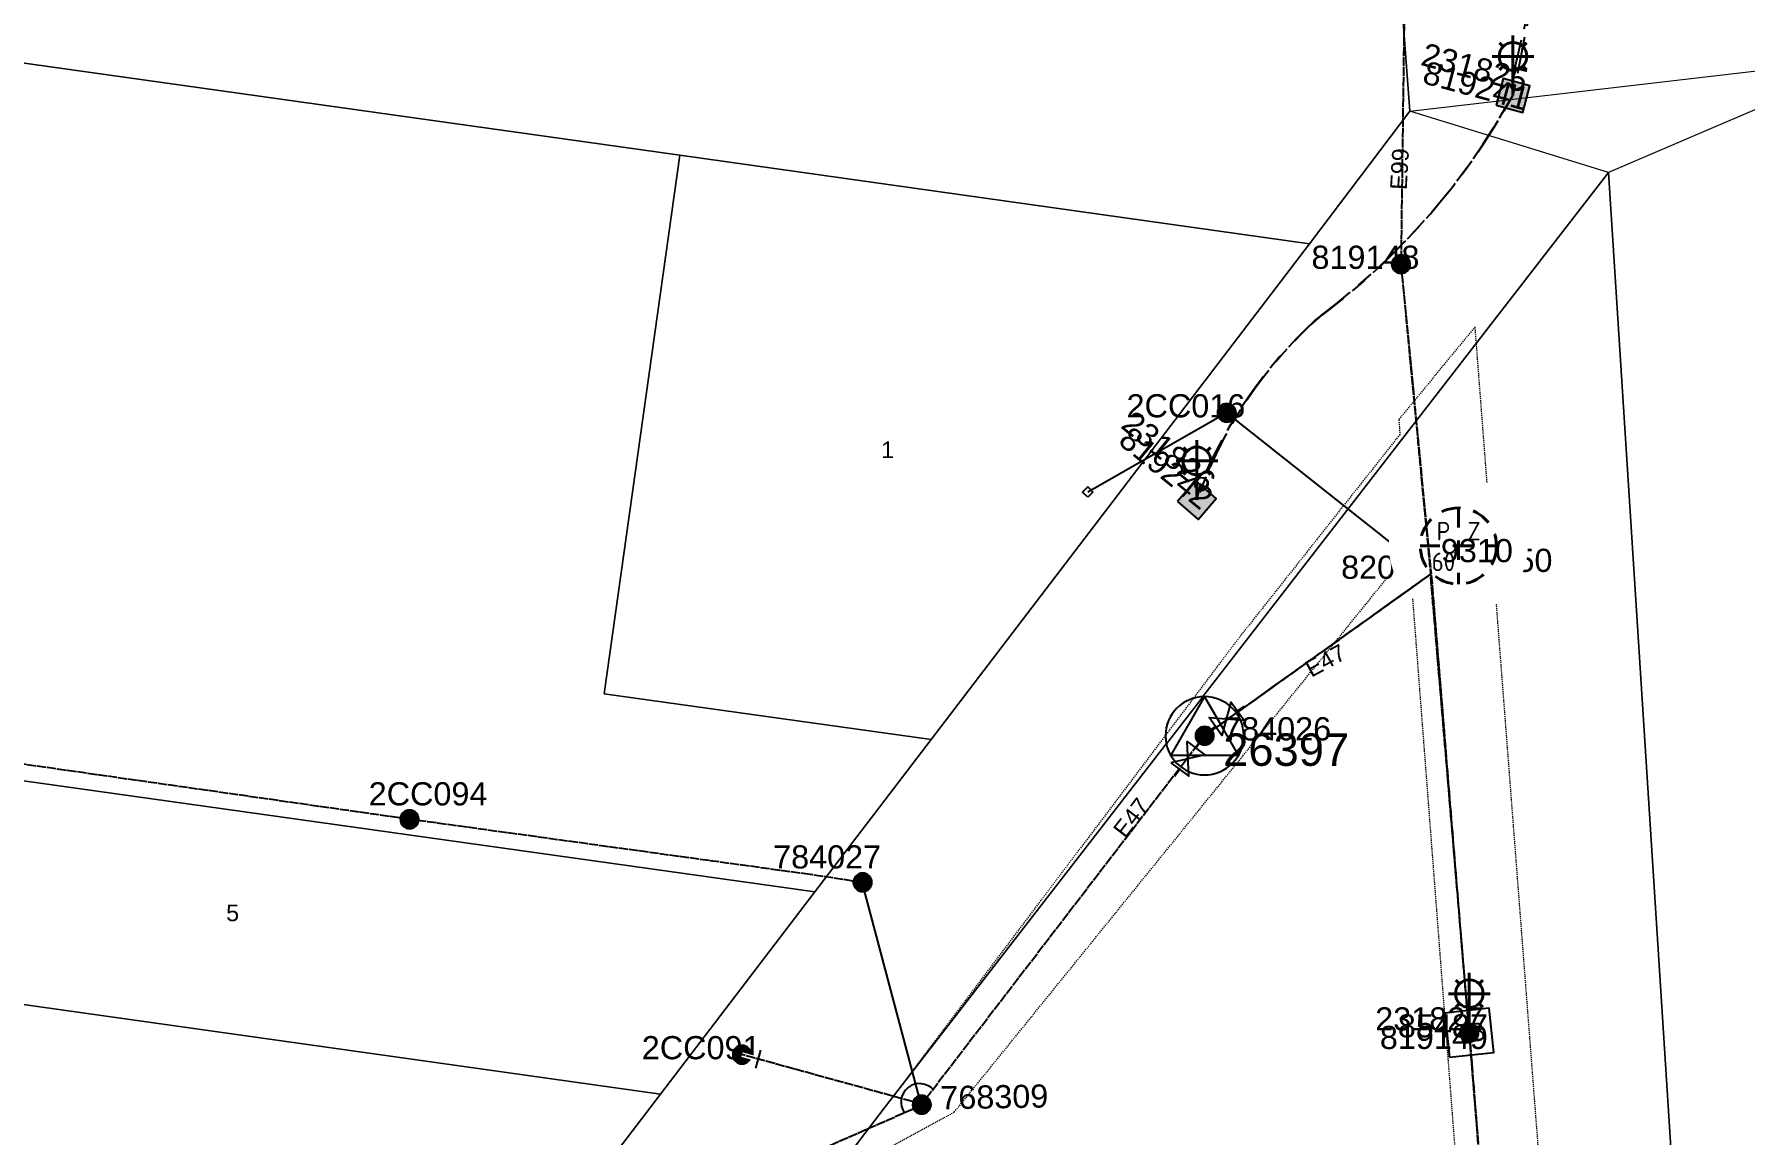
# Model space of a CAD drawing. Header units: metres. Extents: x 277863 to 282129, y 6130772 to 6135401.
# Drawn here: x 280905.7 to 281090.3, y 6133626.2 to 6133745 of the extents above; entities that cross this region are included whole.
import ezdxf
from ezdxf.enums import TextEntityAlignment as Align

# ---------------------------------------------------------------- set-up
doc = ezdxf.new("R2010")
doc.units = ezdxf.units.M
for name, pattern in [('Cable Exist OH', [1, 1, 0]), ('Cable Exist UG', [8.2, 4, -1.2, 1.8, -1.2]), ('Dash', [5, 3, -2]), ('HIDDEN', [0.375, 0.25, -0.125]), ('HIDDEN2', [0.1875, 0.125, -0.0625])]:
    doc.linetypes.add(name, pattern=pattern)
doc.layers.get('0').update_dxf_attribs({"color": 6})
for name, color, linetype, lineweight in [('Cadastre Buildings_SP_EXT', 9, 'Continuous', 5), ('Cadastre Land Parcels_SP_EXT', 9, 'Continuous', 5), ('Cadastre Other Property_SP_EXT', 9, 'HIDDEN', 5), ('Cadastre Roads_SP_EXT', 9, 'Continuous', 5)]:
    doc.layers.add(name, color=color, linetype=linetype, lineweight=lineweight)
for name, color, linetype in [('Equip_LV_EXT', 7, 'Continuous'), ('Equip_SL_EXT', 7, 'Continuous'), ('Equip_SP_HV_EXT', 7, 'Continuous'), ('Equip_SP_SL_EXT', 7, 'Continuous'), ('Mains_HV_EXT', 7, 'Continuous'), ('Mains_LV_EXT', 7, 'Continuous'), ('Mains_SL_EXT', 7, 'Continuous'), ('Services_SP_EXT', 7, 'Continuous'), ('Sub_SP_TR_HV_LV_EXT', 7, 'Continuous'), ('SupportsOH_SP_TR_HV_LV_SL_EXT', 7, 'Continuous'), ('SupportsUG_SP_LV_SL_EXT', 7, 'Continuous'), ('Trench_SP_EXT', 7, 'Continuous')]:
    doc.layers.add(name, color=color, linetype=linetype)
doc.styles.add('COLUMN_LABEL', font='arial.ttf')
doc.styles.add('iecARIAL', font='arial.ttf', dxfattribs={"height": 2})
doc.styles.add('IESYMBOL1', font='isocp.shx')
doc.styles.add('POLE_LABEL', font='arial.ttf')
doc.styles.add('SLCP_LABEL', font='arial.ttf', dxfattribs={"height": 3.5})
doc.styles.get("Standard").update_dxf_attribs({"font": 'arial.ttf'})

# ---------------------------------------------------------------- blocks, each defined once
blk = doc.blocks.new('SUB_POLE_EXT')
blk.add_wipeout([(-2.6150956400350367e-16, 4.223999999999986), (0.4177948104176263, 4.203287225064209), (0.8277616034874934, 4.142099314090826), (1.2080748917021837, 4.047558653810791), (1.6209573080357533, 3.900599108537733), (1.9920131730999544, 3.7247898622870146), (2.3481374300491926, 3.5111859263789835), (2.683203140613002, 3.2622993281126718), (2.988089141591729, 2.985548405553235), (3.2805491519893923, 2.6608594967381407), (3.5154594901074208, 2.3417345224028985), (3.7614325581016224, 1.9219264062010701), (3.9024632612622225, 1.6164641952417256), (4.0403096812777415, 1.2321013267476122), (4.176944458267707, 0.6287376182053617), (4.223999999999984, 0), (4.179481841999989, -0.6116433048699621), (4.064821783182953, -1.148651326974913), (3.9013922978754927, -1.6190472933418754), (3.5794617553468924, -2.242683558152777), (3.222862354726889, -2.7304457955586887), (2.9665751115383245, -3.006926688098871), (2.684804246827698, -3.2609817779643953), (2.3616474298430163, -3.50211327873839), (2.0049262785993105, -3.7178551097886805), (1.6365176569194573, -3.894096295495366), (1.2526091290437624, -4.033998806375146), (0.8222848835866294, -4.143190023426973), (0.41723364607146146, -4.2033429653771766), (0.0010055297378617025, -4.223999880316028), (-0.4141759637967245, -4.203645355047561), (-0.8022879667375562, -4.147108633545545), (-1.2062399682667044, -4.048105870522141), (-1.6232058286369735, -3.8996639390951167), (-1.9861529968063552, -3.727917954204064), (-2.350401525169761, -3.5096707353367993), (-2.68167073164675, -3.263559113457127), (-2.95830728678405, -3.01506119290476), (-3.233000473166923, -2.7184340971416487), (-3.5107151294429144, -2.3488412632403453), (-3.7148514715853134, -2.0104861461995496), (-3.907412139310464, -1.6044645130289128), (-4.046357217474009, -1.2120929290264328), (-4.1553028523500855, -0.7587056117171747), (-4.221521563562569, -0.14467787797769383), (-4.206220417813859, 0.38715087080580624), (-4.141945469241777, 0.8285310675088784), (-4.030016498403438, 1.2653628027549946), (-3.8958914391496, 1.6322395333898587), (-3.7069950067481083, 2.0249355594547858), (-3.499199218287842, 2.3659629816913093), (-3.2768354087977403, 2.6654316167647636), (-2.985079891633058, 2.9885571837540343), (-2.67556381955746, 3.268567614028349), (-2.3294386555194806, 3.5236190983378837), (-1.9833450010436364, 3.729412635635148), (-1.6308793312261254, 3.896461036245494), (-1.2012549762656348, 4.049587939778185), (-0.7774529616090857, 4.151836086900003), (-0.3954632222723354, 4.205447043993047)])
blk.add_line((2.159204461920017, 0.4841481680640391), (2.159204461920017, 0.4841481680640391, 1.056e-07))
blk.add_lwpolyline([(-4.223999999999985, 0, 1), (4.223999999999985, 0, 1)], format="xyb", close=True)
blk.add_lwpolyline([(2.138602936800008, 0.5198310564480062), (1e-16, 4.223999999999985), (-3.658091305439997, -2.111999999999954), (3.658091305439997, -2.111999999999954)], close=True)
for tag, height, flags, p in [('ASSET_NUM', 3.5, 8, (2, 2)), ('STREET_CODE', 0.2, 9, (1.5, 0)), ('SECONDARY_VOLTAGE', 0.2, 9, (1.5, -1.6)), ('STATE', 0.2, 9, (1.5, -1.8)), ('OPERATING_VOLTAGE', 0.2, 9, (1.5, -0.6000000000000001)), ('OPERATED_BY', 0.2, 9, (1.5, -0.8)), ('ORIENTATION', 0.2, 9, (1.5, -1.2)), ('OWNED_BY', 0.2, 9, (1.5, -1.4)), ('CONSTRUCTED_VOLTAGE', 0.2, 9, (1.5, -0.2)), ('NO_PHASES', 0.2, 9, (1.5, -0.4)), ('MAINTAINED_BY', 0.2, 9, (1.5, -1)), ('Z', 0.2, 1, (1.5, -3.400000000000001)), ('SUBSTATION_TYPE', 0.2, 9, (1.5, -2)), ('STREETNAME', 0.2, 9, (1.5, -2.8)), ('SUBURB', 0.2, 9, (1.5, -3)), ('USAGE', 0.2, 9, (1.5, -2.2)), ('LEGEND', 0.2, 9, (1.5, -2.4)), ('LOCATION', 0.2, 9, (1.5, -2.6)), ('NOTES', 0.2, 9, (1.5, -3.200000000000001))]:
    blk.add_attdef(tag, text='', height=height, dxfattribs=dict(flags=flags)).set_placement(p, align=Align.MIDDLE_LEFT)
blk = doc.blocks.new('COLUMN_EXT')
blk.add_hatch(color=256).paths.add_polyline_path([(-1.48500000000015, 1.484999999999891), (-1.48500000000015, -1.485000000000079), (1.484999999999962, -1.485000000000079), (1.484999999999962, 1.484999999999891)])
blk.add_lwpolyline([(-1.485000000000149, -1.485000000000079), (1.484999999999962, -1.485000000000079), (1.484999999999962, 1.484999999999891), (-1.485000000000149, 1.484999999999891)], close=True)
for tag, height, style, flags, p in [('ASSET_NUM', 2.5, 'COLUMN_LABEL', 8, (2, 2)), ('STRUCTURE_PLANT_NUMBER', 0.2, 'POLE_LABEL', 9, (1.813241310185049, 0.03081449384793444)), ('STREET_CODE', 0.2, 'COLUMN_LABEL', 9, (1.813241310185049, -0.2))]:
    blk.add_attdef(tag, text='', height=height, dxfattribs=dict(style=style, flags=flags)).set_placement(p, align=Align.MIDDLE_LEFT)
at = {"flags": 9}
for tag, p in [('STATE', (1.813241310185049, -0.8)), ('STREETNAME', (1.813241310185049, -1.6)), ('SUBURB', (1.813241310185049, -1.8)), ('OWNED_BY', (1.813241310185049, -0.6000000000000001)), ('COLUMN_TYPE', (1.813241310185049, -0.4)), ('USAGE', (1.813241310185049, -1)), ('LEGEND', (1.813241310185049, -1.2)), ('LOCATION', (1.813241310185049, -1.4)), ('NOTES', (1.813241310185049, -2))]:
    blk.add_attdef(tag, text='', height=0.2, dxfattribs=at).set_placement(p, align=Align.MIDDLE_LEFT)
at = {"flags": 1}
blk.add_attdef('Z', (1.813241310185049, -2.350910900690394), '', height=0.2, dxfattribs=at)
blk = doc.blocks.new('LV_OH_LINKS_DISTFUSE_EXT')
for p, q in [((0, 0), (0.9599999999999227, -1.175622099669387e-16)), ((3.840000000000032, -4.702488398677968e-16), (4.799999999999955, -5.878110498347355e-16))]:
    blk.add_line(p, q)
blk.add_lwpolyline([(3.840000000000032, -1.199999999999989), (3.840000000000032, 1.199999999999988), (0.9599999999999226, -1.199999999999989), (0.9599999999999228, 1.199999999999988)], close=True)
at = {"flags": 9}
for tag, p in [('ACTUAL_STATUS', (0, 0)), ('STATE', (0, -1.2)), ('SWITCH_TYPE', (0, -1.4)), ('OPERATING_VOLTAGE', (0, -0.6000000000000001)), ('ORIENTATION', (0, -0.8)), ('OWNED_BY', (0, -1)), ('CONSTRUCTED_VOLTAGE', (0, -0.2)), ('USAGE', (0, -1.6)), ('NO_PHASES', (0, -0.4)), ('NOTES', (0, -1.8))]:
    blk.add_attdef(tag, text='', height=0.2, dxfattribs=at).set_placement(p, align=Align.MIDDLE_LEFT)
at = {"flags": 1}
blk.add_attdef('Z', (0, 0), '', height=0.2, dxfattribs=at)
blk = doc.blocks.new('SL_LANTERN_EXT')
at = {"lineweight": 40}
for p, q in [((-1.458713765147479, 5.676239443807788), (-1.060966200730022, 5.27849187939033)), ((-0.0003060289502343494, 1.9678317076105), (-0.0003060289502343494, 6.4678317076105)), ((1.458101707247053, 5.676239443807788), (1.060354142829596, 5.27849187939033)), ((-2.250306028950234, 4.2178317076105), (2.249693971049766, 4.2178317076105)), ((-1.458713765147479, 2.759423971413256), (-1.060966200730022, 3.157171535830713)), ((0, 0), (4.136637699048151e-10, 2.721158353900137)), ((1.458101707247053, 2.759423971413256), (1.060354142829596, 3.157171535830713))]:
    blk.add_line(p, q, dxfattribs=at)
blk.add_circle((-0.0003060289502343494, 4.2178317076105), 1.5, dxfattribs=at)
at = {"style": 'iecARIAL', "flags": 8}
blk.add_attdef('ASSET_NUM', (1.5, 1.5), '', height=2.5, dxfattribs=at)
for tag, p, height, flags in [('OPERATING_VOLTAGE', (0.9812559736337789, -1.652742460808054), 0.2, 9), ('ORIENTATION', (0.9812559736337789, -1.852742460808054), 0.2, 9), ('CONSTRUCTED_VOLTAGE', (0.9812559736337789, -0.6527424608080536), 0.2, 9), ('CONTROL_TYPE', (0.9812559736337789, -0.8527424608080537), 0.2, 9), ('LANTERN_PURPOSE', (0.9812559736337789, -1.052742460808054), 0.2, 9), ('LANTERN_TYPE', (0.9812559736337789, -1.252742460808054), 0.2, 9), ('NO_PHASES', (0.9812559736337789, -1.452742460808054), 0.2, 9), ('LNUMBER', (2.181255973633779, -3.252742460808054), 2.5, 8), ('STATE', (0.9812559736337789, -2.252742460808054), 0.2, 9), ('OWNED_BY', (0.9812559736337789, -2.052742460808053), 0.2, 9), ('CEXIST', (0.9812559736337789, -2.652742460808053), 0.2, 9), ('CNEW', (0.9812559736337789, -2.852742460808054), 0.2, 9), ('CNUMBER', (0.9812559736337789, -3.052742460808054), 0.2, 9), ('CREMOVE', (0.9812559736337789, -3.252742460808054), 0.2, 9), ('CREPLACE', (0.9812559736337789, -3.452742460808054), 0.2, 9), ('USAGE', (0.9812559736337789, -2.452742460808054), 0.2, 9), ('LKINGHEIGHT', (0.9812559736337789, -3.652742460808054), 0.2, 9), ('LBRACKET', (0.9812559736337789, -3.852742460808054), 0.2, 9), ('LBRACKETVOCAB', (0.9812559736337789, -4.052742460808055), 0.2, 9), ('LCATEGORY', (0.9812559736337789, -4.252742460808054), 0.2, 9), ('LCHARGE1', (0.9812559736337789, -4.452742460808055), 0.2, 9), ('LCHARGE1PERCENT', (0.9812559736337789, -4.652742460808055), 0.2, 9), ('LCHARGE2', (0.9812559736337789, -4.852742460808055), 0.2, 9), ('LCHARGE2PERCENT', (0.9812559736337789, -5.052742460808055), 0.2, 9), ('LCHARGE3', (0.9812559736337789, -5.252742460808055), 0.2, 9), ('LCHARGE3PERCENT', (0.9812559736337789, -5.452742460808055), 0.2, 9), ('LEXIST', (0.9812559736337789, -5.652742460808056), 0.2, 9), ('LLAMP', (0.9812559736337789, -5.852742460808056), 0.2, 9), ('LLAMPVOCAB', (0.9812559736337789, -6.052742460808056), 0.2, 9), ('LMAST', (0.9812559736337789, -6.252742460808056), 0.2, 9), ('LMASTVOCAB', (0.9812559736337789, -6.452742460808056), 0.2, 9), ('LNEW', (0.9812559736337789, -6.652742460808057), 0.2, 9), ('LANTNUMBER', (0.9812559736337789, -6.852742460808057), 0.2, 9), ('LOUTREACH', (0.9812559736337789, -7.252742460808057), 0.2, 9), ('LOUTREACHVOCAB', (0.9812559736337789, -7.452742460808057), 0.2, 9), ('STREETNAME', (0.9812559736337789, -9.252742460808054), 0.2, 9), ('LRATECODE', (0.9812559736337789, -7.652742460808057), 0.2, 9), ('LREMOVE', (0.9812559736337789, -7.852742460808058), 0.2, 9), ('LREPLACE', (0.9812559736337789, -8.052742460808059), 0.2, 9), ('LTYPE', (0.9812559736337789, -8.252742460808058), 0.2, 9), ('LTYPEVOCAB', (0.9812559736337789, -8.452742460808057), 0.2, 9), ('LEGEND', (0.9812559736337789, -8.652742460808057), 0.2, 9), ('LOCATION', (0.9812559736337789, -8.852742460808056), 0.2, 9), ('NOTES', (0.9812559736337789, -9.052742460808055), 0.2, 9), ('SUBURB', (0.9812559736337789, -9.452742460808054), 0.2, 1)]:
    blk.add_attdef(tag, p, '', height=height, dxfattribs=dict(flags=flags))
blk = doc.blocks.new('CCP_EXT')
at = {"flags": 9}
for tag, p in [('STATE', (0, -1.8)), ('LIFE_SUPPORT', (0, -1.6)), ('NOTES', (0, -2))]:
    blk.add_attdef(tag, text='', height=0.2, dxfattribs=at).set_placement(p, align=Align.MIDDLE_LEFT)
blk.add_wipeout([(1.0546347836913324e-13, 0.565685424949226), (0.5656854249493113, 2.020605904817785e-14), (6.509105711582728e-14, -0.565685424949226), (-0.5656854249491408, -1.9984014443252818e-14)])
blk.add_lwpolyline([(-0.5656854249491408, -2.00958019994648e-14), (1.053379049668485e-13, 0.5656854249492258), (0.5656854249493111, 1.998324918950336e-14), (6.503680917295529e-14, -0.565685424949226), (-0.5656854249491408, -2.00958019994648e-14)])
at = {"flags": 1}
blk.add_attdef('Z', (0, 0), '', height=0.2, dxfattribs=at)
at = {"flags": 9}
for tag, p in [('CCP_TYPE', (0, 0)), ('OPERATING_VOLTAGE', (0, -0.6000000000000001)), ('ORIENTATION', (0, -0.8)), ('OWNED_BY', (0, -1)), ('CONSTRUCTED_VOLTAGE', (0, -0.2)), ('USAGE', (0, -1.2)), ('NO_PHASES', (0, -0.4)), ('LEGEND', (0, -1.4))]:
    blk.add_attdef(tag, text='', height=0.2, dxfattribs=at).set_placement(p, align=Align.MIDDLE_LEFT)
blk = doc.blocks.new('POLE_EXT')
blk.add_hatch(color=256).paths.add_polyline_path([(-1, 0, 1), (1, 0, 1)])
blk.add_lwpolyline([(-1, 0, 1), (1, 0, 1)], format="xyb", close=True)
for tag, height, flags, p in [('pNumber', 2.5, 8, (-17.84, 2.0671)), ('cLV', 0.2, 9, (1.35493599185358, -1.4)), ('SPECIAL_USE', 0.2, 9, (1.35493599185358, -0.8)), ('STATE', 0.2, 9, (1.35493599185358, -1)), ('OWNED_BY', 0.2, 9, (1.35493599185358, -0.4)), ('hDepth', 0.2, 9, (1.35493599185358, -1.6)), ('hDia', 0.2, 9, (1.35493599185358, -1.8)), ('USAGE', 0.2, 9, (1.35493599185358, -1.2)), ('PARENT', 0.2, 9, (1.35493599185358, -0.6000000000000001)), ('cHV', 0.2, 9, (1.35493599185358, -2)), ('cLinedev', 0.2, 9, (1.35493599185358, -3.400000000000001)), ('pExisting', 0.2, 9, (1.35493599185358, -3.800000000000001)), ('LBRACKET', 0.2, 9, (1.35493599185358, -2.2)), ('LExisting', 0.2, 9, (1.35493599185358, -2.4)), ('LANTNUMBER', 0.2, 9, (1.35493599185358, -2.6)), ('LOther', 0.2, 9, (1.35493599185358, -2.8)), ('LRemove', 0.2, 9, (1.35493599185358, -3)), ('LEGEND', 0.2, 9, (1.35493599185358, -3.200000000000001)), ('LOCATION', 0.2, 9, (1.35493599185358, -3.600000000000001)), ('pFooting', 0.2, 9, (1.35493599185358, -4.400000000000001)), ('pNew', 0.2, 9, (1.35493599185358, -4.600000000000001)), ('pRelocate', 0.2, 9, (1.35493599185358, -5.000000000000002)), ('pRemove', 0.2, 9, (1.35493599185358, -5.200000000000002)), ('pReplace', 0.2, 9, (1.35493599185358, -5.400000000000002)), ('pStay', 0.2, 9, (1.35493599185358, -5.600000000000002)), ('PFNUMBER', 0.2, 9, (1.35493599185358, -4.000000000000001)), ('NEWPFNUMBER', 0.2, 9, (1.35493599185358, -4.200000000000001)), ('cspan', 0.2, 9, (1.35493599185358, -6.000000000000003)), ('STREETNAME', 0.2, 9, (1.35493599185358, -6.200000000000003)), ('SUBURB', 0.2, 9, (1.35493599185358, -6.400000000000003)), ('OPERATED_BY', 0.2, 9, (1.355339668812803, -7.013893489363087)), ('pType', 0.2, 9, (1.35493599185358, -5.800000000000002)), ('NOTES', 0.2, 9, (1.35493599185358, -6.600000000000003)), ('MAINTAINED_BY', 0.2, 9, (1.355339668812803, -6.814376177081737))]:
    blk.add_attdef(tag, text='', height=height, dxfattribs=dict(flags=flags)).set_placement(p, align=Align.MIDDLE_LEFT)
at = {"style": 'POLE_LABEL'}
for tag, height, flags, p in [('ASSET_NUM', 2.5, 8, (2, 2)), ('STRUCTURE_PLANT_NUMBER', 0.2, 9, (1.35493599185358, 0.02791782849911328)), ('STREET_CODE', 0.2, 9, (1.35493599185358, -0.2))]:
    blk.add_attdef(tag, text='', height=height, dxfattribs=dict(at, flags=flags)).set_placement(p, align=Align.MIDDLE_LEFT)
at = {"flags": 1}
blk.add_attdef('Z', (1.35493599185358, -7.32844111475903), '', height=0.2, dxfattribs=at)
blk = doc.blocks.new('HV_LOAD_BREAK_EXT')
blk.add_lwpolyline([(-2.399999999999977, -2.399999999999977), (2.399999999999977, -2.399999999999977), (2.399999999999977, 2.399999999999977), (-2.399999999999977, 2.399999999999977)], close=True)
at = {"insert": (-1.099387857161445, 0.9870902904978038), "char_height": 2, "width": 2.962837850530377, "attachment_point": 1}
blk.add_mtext('{\\Fisocp|c0;LB}', dxfattribs=at)
for tag, height, flags, p in [('ASSET_NUM', 2.5, 8, (2, 2)), ('STREET_CODE', 0.2, 9, (1.5, 0)), ('ACTUAL_STATUS', 0.2, 9, (1.5, -0.2)), ('STATE', 0.2, 9, (1.5, -1.8)), ('OPERATING_VOLTAGE', 0.2, 9, (1.5, -0.8)), ('ORIENTATION', 0.2, 9, (1.5, -1)), ('OWNED_BY', 0.2, 9, (1.5, -1.2)), ('OPERATED_BY', 0.2, 9, (1.5, -1.4)), ('CONSTRUCTED_VOLTAGE', 0.2, 9, (1.5, -0.4)), ('NO_PHASES', 0.2, 9, (1.5, -0.6000000000000001)), ('MAINTAINED_BY', 0.2, 9, (1.5, -1.6)), ('Z', 0.2, 1, (1.5, -3.600000000000001)), ('SWITCH_TYPE', 0.2, 9, (1.5, -2)), ('STREETNAME', 0.2, 9, (1.5, -2.8)), ('SUBURB', 0.2, 9, (1.5, -3)), ('USAGE', 0.2, 9, (1.5, -2.2)), ('LEGEND', 0.2, 9, (1.5, -2.4)), ('LOCATION', 0.2, 9, (1.5, -2.6)), ('NOTES', 0.2, 9, (1.5, -3.200000000000001)), ('LABEL_ALIGNMENT', 0.2, 9, (1.5, -3.400000000000001))]:
    blk.add_attdef(tag, text='', height=height, dxfattribs=dict(flags=flags)).set_placement(p, align=Align.MIDDLE_LEFT)
blk = doc.blocks.new('End Shackle_EXT')
at = {"flags": 9}
for tag, p in [('USAGE', (0, -1.4)), ('NOTES', (0, -1.6))]:
    blk.add_attdef(tag, text='', height=0.2, dxfattribs=at).set_placement(p, align=Align.MIDDLE_LEFT)
blk.add_wipeout([(-6.789760849432801e-06, 0.25261620946678365), (1.8147696160419564, 0.2526162094667832), (1.8153145761607405, -0.2526325759443575), (-6.789760849556545e-06, -0.2526223357446711)])
blk.add_line((1.814769616041956, -0.9999999986257793), (1.814769616041957, 1.00000000137422))
at = {"flags": 1}
blk.add_attdef('Z', (0, 0), '', height=0.2, dxfattribs=at)
at = {"flags": 9}
for tag, p in [('CONNECTOR_TYPE', (0, 0)), ('STATE', (0, -1.2)), ('OPERATING_VOLTAGE', (0, -0.6000000000000001)), ('ORIENTATION', (0, -0.8)), ('OWNED_BY', (0, -1)), ('CONSTRUCTED_VOLTAGE', (0, -0.2)), ('NO_PHASES', (0, -0.4))]:
    blk.add_attdef(tag, text='', height=0.2, dxfattribs=at).set_placement(p, align=Align.MIDDLE_LEFT)
blk = doc.blocks.new('SLCP_ZELL_EXT')
blk.add_wipeout([(-0.2356969953251352, 7.5), (-0.7061607976145692, 7.47040092642407), (-1.1738377058499996, 7.4113195932930935), (-1.6368820129358754, 7.322989167637232), (-2.093466294536953, 7.205758249292231), (-2.5417886210872673, 7.06008949513507), (-2.980079669182912, 6.886557793188697), (-3.4066097042931864, 6.685847993801591), (-3.8196954072325506, 6.4587522068563565), (-4.217706517452408, 6.206166675673863), (-4.599072266934699, 5.929088239950339), (-4.962287579295657, 5.62861040168649), (-5.305919009634685, 5.305919009634671), (-5.6286104016865, 4.962287579295644), (-5.92908823995035, 4.599072266934687), (-6.206166675673871, 4.217706517452395), (-6.4587522068563645, 3.819695407232537), (-6.685847993801601, 3.4066097042931744), (-6.886557793188703, 2.9800796691828957), (-7.060089495135077, 2.541788621087253), (-7.205758249292234, 2.093466294536938), (-7.32298916763724, 1.6368820129358603), (-7.411319593293096, 1.1738377058499836), (-7.470400926424077, 0.7061607976145527), (-7.500000000000001, 0.23569699532511912), (-7.499999999999999, -0.23569699532514754), (-7.470400926424073, -0.706160797614583), (-7.411319593293093, -1.1738377058500138), (-7.322989167637234, -1.6368820129358888), (-7.205758249292227, -2.093466294536965), (-7.060089495135069, -2.5417886210872798), (-6.8865577931886905, -2.980079669182924), (-6.685847993801588, -3.406609704293201), (-6.458752206856349, -3.8196954072325635), (-6.206166675673856, -4.21770651745242), (-5.929088239950333, -4.59907226693471), (-5.628610401686481, -4.962287579295669), (-5.305919009634664, -5.305919009634694), (-4.962287579295635, -5.628610401686508), (-4.599072266934678, -5.929088239950357), (-4.217706517452389, -6.206166675673876), (-3.819695407232534, -6.458752206856367), (-3.406609704293173, -6.685847993801602), (-2.9800796691829, -6.886557793188702), (-2.541788621087257, -7.060089495135075), (-2.093466294536947, -7.205758249292232), (-1.6368820129358725, -7.322989167637236), (-1.1738377058499996, -7.411319593293094), (-0.7061607976145726, -7.470400926424073), (-0.23569699532514196, -7.5), (0.23569699532512248, -7.5), (0.7061607976145532, -7.470400926424077), (1.1738377058499803, -7.411319593293096), (1.6368820129358541, -7.322989167637239), (2.093466294536927, -7.205758249292237), (2.5417886210872385, -7.060089495135081), (2.9800796691828815, -6.886557793188709), (3.4066097042931562, -6.685847993801609), (3.8196954072325173, -6.458752206856376), (4.217706517452372, -6.2061666756738845), (4.599072266934663, -5.929088239950367), (4.96228757929562, -5.628610401686519), (5.305919009634647, -5.305919009634707), (5.628610401686462, -4.962287579295687), (5.929088239950312, -4.59907226693473), (6.206166675673837, -4.217706517452445), (6.45875220685633, -3.819695407232592), (6.685847993801567, -3.406609704293233), (6.886557793188672, -2.9800796691829614), (7.06008949513505, -2.5417886210873206), (7.205758249292212, -2.093466294537011), (7.3229891676372185, -1.6368820129359367), (7.411319593293079, -1.1738377058500653), (7.470400926424064, -0.7061607976146398), (7.499999999999995, -0.23569699532520794), (7.499999999999999, 0.23569699532505695), (7.470400926424078, 0.7061607976144852), (7.411319593293104, 1.173837705849916), (7.322989167637253, 1.6368820129357857), (7.205758249292253, 2.0934662945368636), (7.060089495135101, 2.541788621087175), (6.886557793188732, 2.980079669182821), (6.685847993801636, 3.4066097042930963), (6.458752206856406, 3.8196954072324623), (6.20616667567392, 4.217706517452317), (5.9290882399504055, 4.599072266934609), (5.628610401686562, 4.96228757929557), (5.305919009634754, 5.3059190096346), (4.962287579295732, 5.628610401686419), (4.599072266934782, 5.929088239950275), (4.2177065174524975, 6.206166675673799), (3.819695407232646, 6.458752206856296), (3.4066097042932895, 6.685847993801538), (2.9800796691830196, 6.886557793188651), (2.5417886210873815, 7.060089495135028), (2.093466294537071, 7.205758249292195), (1.636882012936001, 7.322989167637207), (1.1738377058501286, 7.411319593293072), (0.706160797614703, 7.470400926424059), (0.23569699532527263, 7.499999999999993)])
at = {"linetype": 'Dash', "lineweight": 40, "ltscale": 0.7}
for p, q in [((-6e-16, 4.109041263637748), (-1.7e-15, -4.109041263637748)), ((-4.10904126363775, 0), (4.109041263637748, 0))]:
    blk.add_line(p, q, dxfattribs=at)
blk.add_circle((-9e-16, 0), 4.109041263637748, dxfattribs=at)
at = {"lineweight": 40, "style": 'IESYMBOL1'}
for s, p in [('P', (-1.604333864184297, 0)), ('Z', (1.702256494727336, 0)), ('60', (-1.611914974626699, -3.312394132162282))]:
    blk.add_text(s, height=2, dxfattribs=at).set_placement(p, align=Align.BOTTOM_CENTER)
at = {"style": 'SLCP_LABEL'}
for tag, height, flags, p in [('ASSET_NUM', 2.5, 8, (2, 2)), ('STREET_CODE', 0.2, 9, (0, -0.2))]:
    blk.add_attdef(tag, text='', height=height, dxfattribs=dict(at, flags=flags)).set_placement(p, align=Align.MIDDLE_LEFT)
at = {"flags": 1}
blk.add_attdef('Z', (0, 0), '', height=0.2, dxfattribs=at)
at = {"flags": 9}
for tag, p in [('OPERATING_VOLTAGE', (0, -1)), ('ORIENTATION', (0, -1.2)), ('OWNED_BY', (0, -1.4)), ('CONSTRUCTED_VOLTAGE', (0, -0.4)), ('CONTROL_TYPE', (0, -0.6000000000000001)), ('USAGE', (0, -1.6)), ('NO_PHASES', (0, -0.8)), ('LOCATION', (0, -1.8)), ('STATE', (0, -2)), ('NOTES', (0, -2.2))]:
    blk.add_attdef(tag, text='', height=0.2, dxfattribs=at).set_placement(p, align=Align.MIDDLE_LEFT)

msp = doc.modelspace()

# ---------------------------------------------------------------- linework, layer by layer
at = {"layer": 'Cadastre Buildings_SP_EXT', "linetype": 'Continuous'}
msp.add_lwpolyline([(281020.307003436, 6133815.64198182), (280894.893014771, 6133833.22697255), (280882.527023165, 6133744.98699054), (280975.333980389, 6133731.9369877), (281043.280014097, 6133722.38098076), (281054.10499842, 6133736.71102716), (281051.93398948, 6133766.0750063), (281019.072986385, 6133764.00898846), (281017.812983073, 6133781.03599031), (281021.261998518, 6133781.23699844), (281020.307003436, 6133815.64198182)], close=True, dxfattribs=at)
at = {"layer": 'Cadastre Land Parcels_SP_EXT', "linetype": 'Continuous'}
for points in [[(280690.204041774, 6133771.95604204), (280644.916968205, 6133778.306009), (280638.990026162, 6133736.07003241), (280663.143962392, 6133732.68300648), (280655.098009161, 6133675.29003587), (280869.958005663, 6133645.11596668), (280872.420012409, 6133668.92098907), (280989.900010176, 6133652.42195757), (281002.444037012, 6133668.86101122), (280967.172027408, 6133673.81302615), (280975.333961368, 6133731.93703752), (280882.52703063, 6133744.98703359), (280690.204041774, 6133771.95604204)], [(280655.098009161, 6133675.29003587), (280582.639027115, 6133685.45102532), (280576.499998454, 6133641.67797283), (280618.768039784, 6133635.75103079), (280610.934968164, 6133579.8949594), (280903.232991425, 6133538.8350433), (280973.256024848, 6133630.60804074), (280869.958005663, 6133645.11596668), (280655.098009161, 6133675.29003587)], [(280989.900010176, 6133652.42195757), (280872.420012409, 6133668.92098907), (280869.958005663, 6133645.11596668), (280973.256024848, 6133630.60804074), (280989.900010176, 6133652.42195757)]]:
    msp.add_lwpolyline(points, close=True, dxfattribs=at)
at = {"layer": 'Cadastre Roads_SP_EXT', "linetype": 'Continuous'}
for points in [[(281069.934388692, 6133738.55024219), (281085.097986496, 6133740.31132369), (281104.799793203, 6133742.59888404), (281101.513848085, 6133785.5946869), (281049.982058584, 6133792.45913407), (281050.674199022, 6133783.1004911), (281051.933615573, 6133766.07452511), (281054.104788952, 6133736.71145164), (281069.934388692, 6133738.55024219)], [(281111.642958691, 6133436.8669948), (281127.426992667, 6133438.48599235), (281123.028041925, 6133497.71504052), (281121.601021068, 6133516.81601493), (281121.176005512, 6133522.50202192), (281120.922038186, 6133525.91300798), (281119.320966703, 6133547.34799156), (281115.631022797, 6133596.97802852), (281111.938959552, 6133646.61203923), (281108.247955977, 6133696.24101651), (281104.799969814, 6133742.59897235), (281085.616959366, 6133734.3779723), (281075.551958731, 6133730.06600272), (281090.154020295, 6133501.57400162), (281095.566985919, 6133435.21603058), (281111.642958691, 6133436.8669948)]]:
    msp.add_lwpolyline(points, close=True, dxfattribs=at)
at = {"layer": 'Mains_HV_EXT', "linetype": 'Continuous'}
msp.add_lwpolyline([(281056.186953769, 6133689.1141249, 0.5671789806924635), (281054.610803707, 6133685.70006745)], format="xyb", dxfattribs=at)
at = {"layer": 'Mains_HV_EXT', "linetype": 'Cable Exist OH'}
msp.add_lwpolyline([(281060.530049207, 6133637.22057196), (281064.461187656, 6133587.93990979), (281068.302236994, 6133539.49590852), (281076.360958202, 6133492.72789839)], dxfattribs=at)
at = {"layer": 'Mains_LV_EXT', "linetype": 'Continuous'}
for points in [[(281056.10302654, 6133688.86242566, 0.6645325649318561), (281054.573621802, 6133685.51424037)], [(281002.741797585, 6133631.02221979, 0.9693604858728434), (280999.598483776, 6133628.54859251)]]:
    msp.add_lwpolyline(points, format="xyb", dxfattribs=at)
at = {"layer": 'Mains_LV_EXT', "linetype": 'Cable Exist OH'}
for points in [[(280995.121684469, 6133653.43752948), (280989.386928656, 6133654.30288544), (280946.172600275, 6133660.26469918), (280778.156408634, 6133684.22081181)], [(281001.519596237, 6133629.4206067), (280964.783008586, 6133613.27638779)]]:
    msp.add_lwpolyline(points, dxfattribs=at)
at = {"layer": 'Mains_SL_EXT', "linetype": 'Cable Exist UG'}
msp.add_lwpolyline([(281065.242794108, 6133738.39055997), (281065.265066138, 6133740.51174145), (281068.456723136, 6133754.19043827), (281068.456723136, 6133754.19043827, 0.1648835455873864), (281065.417049805, 6133779.420144), (281065.417049805, 6133779.420144), (281064.807530237, 6133781.33812449)], format="xyb", dxfattribs=at)
at = {"layer": 'Mains_SL_EXT', "linetype": 'Cable Exist OH'}
msp.add_lwpolyline([(281064.522831964, 6133587.94057711), (281060.530049207, 6133637.22057196)], dxfattribs=at)
at = {"layer": 'Services_SP_EXT'}
msp.add_lwpolyline([(281001.383194629, 6133629.48780231), (280995.020582188, 6133653.47646195)], dxfattribs=at)
at = {"layer": 'Trench_SP_EXT', "linetype": 'Cable Exist UG'}
msp.add_lwpolyline([(281048.750530134, 6133791.74535786), (281060.45383143, 6133788.83276935), (281064.807498999, 6133781.33808135), (281064.807498999, 6133781.33808135, -0.1780056433868353), (281068.097081753, 6133752.72013093), (281068.097081753, 6133752.72013093), (281065.242824964, 6133738.39051526), (281065.242824964, 6133738.39051526, -0.1058271514065955), (281044.536206035, 6133714.64403861), (281044.536206035, 6133714.64403861, 0.128738777883793), (281031.130679052, 6133694.72869152)], format="xyb", dxfattribs=at)

# ---------------------------------------------------------------- block references
at = {"layer": 'Equip_SP_HV_EXT'}
ref = msp.add_blockref('HV_LOAD_BREAK_EXT', (281060.529964, 6133637.220546), dxfattribs=dict(at, rotation=6.14795973378819))
ref.add_attrib('ASSET_NUM', '85487', dxfattribs={"layer": '0', "height": 2.5}).set_placement((281062.529964, 6133637.970546), align=Align.MIDDLE_RIGHT)
at = {"layer": 'Equip_SP_SL_EXT'}
ref = msp.add_blockref('SL_LANTERN_EXT', (281065.242805, 6133738.390504), dxfattribs=at)
ref.add_attrib('ASSET_NUM', '231825', dxfattribs={"layer": '0', "height": 2.5, "rotation": 344.9536079769829, "style": 'iecARIAL'}).set_placement((281066.742805, 6133739.890504), align=Align.MIDDLE_RIGHT)
ref = msp.add_blockref('SL_LANTERN_EXT', (281031.130664, 6133694.728672), dxfattribs=at)
ref.add_attrib('ASSET_NUM', '231826', dxfattribs={"layer": '0', "height": 2.5, "rotation": 320.9061408128711, "style": 'iecARIAL'}).set_placement((281032.630664, 6133696.228672), align=Align.MIDDLE_RIGHT)
ref = msp.add_blockref('SL_LANTERN_EXT', (281056.350126, 6133686.720829), dxfattribs=at)
ref.add_attrib('ASSET_NUM', '231850', dxfattribs={"layer": '0', "height": 2.5, "rotation": 359.9630161238911, "style": 'iecARIAL'}).set_placement((281057.850126, 6133688.220829), align=Align.MIDDLE_LEFT)
ref = msp.add_blockref('SL_LANTERN_EXT', (281060.530008, 6133637.220553), dxfattribs=at)
ref.add_attrib('ASSET_NUM', '231827', dxfattribs={"layer": '0', "height": 2.5, "style": 'iecARIAL'}).set_placement((281062.030008, 6133638.720553), align=Align.MIDDLE_RIGHT)
at = {"layer": 'Sub_SP_TR_HV_LV_EXT'}
ref = msp.add_blockref('SUB_POLE_EXT', (281031.968725, 6133669.282891), dxfattribs=at)
ref.add_attrib('ASSET_NUM', '26397', dxfattribs={"layer": '0', "height": 3.5}).set_placement((281033.968725, 6133669.532891), align=Align.TOP_LEFT)
at = {"layer": 'SupportsOH_SP_TR_HV_LV_SL_EXT'}
ref = msp.add_blockref('POLE_EXT', (281053.150724, 6133720.177229), dxfattribs=at)
ref.add_attrib('ASSET_NUM', '819148', dxfattribs={"layer": '0', "height": 2.5, "style": 'POLE_LABEL'}).set_placement((281055.150724, 6133720.927229), align=Align.MIDDLE_RIGHT)
ref = msp.add_blockref('POLE_EXT', (281034.354245, 6133704.145438), dxfattribs=at)
ref.add_attrib('ASSET_NUM', '2CC016', dxfattribs={"layer": '0', "height": 2.5, "style": 'POLE_LABEL'}).set_placement((281036.354245, 6133704.895438), align=Align.MIDDLE_RIGHT)
ref = msp.add_blockref('POLE_EXT', (281056.350072, 6133686.720787), dxfattribs=at)
ref.add_attrib('ASSET_NUM', '820106', dxfattribs={"layer": '0', "height": 2.5, "style": 'POLE_LABEL'}).set_placement((281058.350072, 6133687.470787), align=Align.MIDDLE_RIGHT)
ref = msp.add_blockref('POLE_EXT', (280946.172552, 6133660.264702), dxfattribs=at)
ref.add_attrib('ASSET_NUM', '2CC094', dxfattribs={"layer": '0', "height": 2.5, "style": 'POLE_LABEL'}).set_placement((280948.172552, 6133661.014702), align=Align.BOTTOM_CENTER)
ref = msp.add_blockref('POLE_EXT', (280995.060458, 6133653.455218), dxfattribs=at)
ref.add_attrib('ASSET_NUM', '784027', dxfattribs={"layer": '0', "height": 2.5, "style": 'POLE_LABEL'}).set_placement((280997.060458, 6133654.205218), align=Align.BOTTOM_RIGHT)
ref = msp.add_blockref('POLE_EXT', (281060.529988, 6133637.220536), dxfattribs=at)
ref.add_attrib('ASSET_NUM', '819149', dxfattribs={"layer": '0', "height": 2.5, "style": 'POLE_LABEL'}).set_placement((281062.529988, 6133637.970536), align=Align.TOP_RIGHT)
ref = msp.add_blockref('POLE_EXT', (280982.047825, 6133634.8643), dxfattribs=at)
ref.add_attrib('ASSET_NUM', '2CC091', dxfattribs={"layer": '0', "height": 2.5, "style": 'POLE_LABEL'}).set_placement((280984.047825, 6133635.6143), align=Align.MIDDLE_RIGHT)
ref = msp.add_blockref('POLE_EXT', (281001.447052, 6133629.457274), dxfattribs=at)
ref.add_attrib('ASSET_NUM', '768309', dxfattribs={"layer": '0', "height": 2.5, "rotation": 1.000000068038246, "style": 'POLE_LABEL'}).set_placement((281003.447052, 6133630.207274), align=Align.MIDDLE_LEFT)
at = {"layer": 'SupportsUG_SP_LV_SL_EXT'}
ref = msp.add_blockref('COLUMN_EXT', (281065.242777, 6133738.390486), dxfattribs=dict(at, rotation=344.9536079942986))
ref.add_attrib('ASSET_NUM', '819241', dxfattribs={"layer": '0', "height": 2.5, "rotation": 344.9536079769829, "style": 'COLUMN_LABEL'}).set_placement((281067.242777, 6133739.140486), align=Align.TOP_RIGHT)
ref = msp.add_blockref('COLUMN_EXT', (281031.1307, 6133694.72871), dxfattribs=dict(at, rotation=319.0141758047794))
ref.add_attrib('ASSET_NUM', '819242', dxfattribs={"layer": '0', "height": 2.5, "rotation": 320.9061408128711, "style": 'COLUMN_LABEL'}).set_placement((281033.1307, 6133695.47871), align=Align.TOP_RIGHT)

# ---------------------------------------------------------------- texts
at = {"layer": 'Cadastre Land Parcels_SP_EXT'}
for s, p in [('1', (280997.05752, 6133699.248019)), ('5', (280926.383495, 6133649.266737))]:
    msp.add_text(s, height=1.8, dxfattribs=at).set_placement(p)
at = {"layer": 'Mains_LV_EXT'}
for s, rotation, p in [('E99', 86.75155709297819, (281053.771317, 6133728.162367)), ('E47', 28.51943563184846, (281043.477545, 6133675.535619)), ('E47', 52.48513443215499, (281023.396657, 6133658.117425))]:
    msp.add_text(s, height=1.8, rotation=rotation, dxfattribs=at).set_placement(p)

# ---------------------------------------------------------------- next in the draw order: linework, layer by layer
at = {"layer": 'Cadastre Land Parcels_SP_EXT', "linetype": 'Continuous'}
for points in [[(281043.280029929, 6133722.38103817), (280975.333961368, 6133731.93703752), (280967.172027408, 6133673.81302615), (281002.444037012, 6133668.86101122), (281043.280029929, 6133722.38103817)], [(281075.551998807, 6133730.06597599), (280997.401039483, 6133629.08500972), (280916.877996019, 6133523.55403028), (281071.634005508, 6133504.12403416), (281090.153998991, 6133501.57395979), (281075.551998807, 6133730.06597599)]]:
    msp.add_lwpolyline(points, close=True, dxfattribs=at)
at = {"layer": 'Mains_LV_EXT', "linetype": 'Cable Exist OH'}
msp.add_lwpolyline([(281031.968714697, 6133669.28286941), (281001.422833859, 6133629.49601462)], dxfattribs=at)

# ---------------------------------------------------------------- next in the draw order: block references
at = {"layer": 'Equip_LV_EXT'}
for p, rotation in [((281032.351223, 6133669.732325), 35.08836673403877), ((281031.604698, 6133668.716745), 233.0635393441192)]:
    msp.add_blockref('LV_OH_LINKS_DISTFUSE_EXT', p, dxfattribs=dict(at, rotation=rotation))
at = {"layer": 'SupportsOH_SP_TR_HV_LV_SL_EXT'}
ref = msp.add_blockref('POLE_EXT', (281031.968714, 6133669.282866), dxfattribs=at)
ref.add_attrib('ASSET_NUM', '784026', dxfattribs={"layer": '0', "height": 2.5, "style": 'POLE_LABEL'}).set_placement((281033.968714, 6133670.032866), align=Align.MIDDLE_LEFT)

# ---------------------------------------------------------------- next in the draw order: block references
at = {"layer": 'Services_SP_EXT', "rotation": 90.0000000000002}
msp.add_blockref('CCP_EXT', (281019.356804, 6133695.591408), dxfattribs=at)

# ---------------------------------------------------------------- next in the draw order: linework, layer by layer
at = {"layer": 'Cadastre Other Property_SP_EXT', "linetype": 'HIDDEN2'}
msp.add_lwpolyline([(281061.154078469, 6133713.4303937), (281052.921659539, 6133703.40541721), (281053.040095488, 6133701.7994357), (281035.853105423, 6133680.08117087), (280991.611925076, 6133621.41246678), (281004.942235609, 6133628.65357599), (281054.007502233, 6133689.21675729), (281068.199897002, 6133504.6122947), (281077.321374019, 6133503.47067838), (281061.154078469, 6133713.4303937)], close=True, dxfattribs=at)
at = {"layer": 'Cadastre Roads_SP_EXT', "linetype": 'Continuous'}
msp.add_lwpolyline([(281075.551958731, 6133730.06600272), (281065.747989881, 6133733.10301394), (281054.104965563, 6133736.71101012), (281043.280005678, 6133722.38101855), (281002.443984756, 6133668.86102518), (280989.899976911, 6133652.42202749), (280973.25602158, 6133630.60803564), (280903.233008845, 6133538.83496442), (280833.207965078, 6133447.06101014), (280844.672965012, 6133445.44104122), (280856.050983785, 6133443.83202222), (280916.733986061, 6133523.36503398), (280916.878012732, 6133523.55400828), (280997.401020208, 6133629.08502643), (281075.551958731, 6133730.06600272)], close=True, dxfattribs=at)
at = {"layer": 'Services_SP_EXT'}
msp.add_lwpolyline([(281056.350058781, 6133686.72082744), (281034.354258445, 6133704.14542887), (281019.35680845, 6133695.59141884)], dxfattribs=at)

# ---------------------------------------------------------------- next in the draw order: block references
at = {"layer": 'Equip_SL_EXT'}
ref = msp.add_blockref('SLCP_ZELL_EXT', (281059.348753, 6133689.765863), dxfattribs=at)
ref.add_attrib('ASSET_NUM', '9310', dxfattribs={"layer": '0', "height": 2.5, "style": 'SLCP_LABEL'}).set_placement((281061.348753, 6133690.515863), align=Align.TOP_CENTER)
at = {"layer": 'Mains_LV_EXT', "rotation": 344.3931787409256}
msp.add_blockref('End Shackle_EXT', (280982.04778, 6133634.864296), dxfattribs=at)

# ---------------------------------------------------------------- next in the draw order: linework, layer by layer
at = {"layer": 'Mains_HV_EXT', "linetype": 'Cable Exist OH'}
for points in [[(281053.726819857, 6133764.55802661), (281053.150750042, 6133720.17721108), (281056.404551843, 6133686.74314008)], [(281056.350081298, 6133686.72078463), (281031.968798113, 6133669.28286941)], [(281056.424821893, 6133686.63077894), (281060.472075196, 6133637.20380537)]]:
    msp.add_lwpolyline(points, dxfattribs=at)
at = {"layer": 'Mains_LV_EXT', "linetype": 'Cable Exist OH'}
for points in [[(281053.726736441, 6133764.55794319), (281053.150750042, 6133720.17721108), (281056.350081298, 6133686.72078463)], [(281031.968798113, 6133669.28286941), (281056.350081298, 6133686.72078463)], [(281001.482893266, 6133629.50877724), (280982.047835928, 6133634.86424122)]]:
    msp.add_lwpolyline(points, dxfattribs=at)
at = {"layer": 'Mains_SL_EXT', "linetype": 'Cable Exist UG'}
msp.add_lwpolyline([(281031.130719135, 6133694.72870559), (281031.524108252, 6133696.43572741), (281031.524108252, 6133696.43572741, -0.1068628813425247), (281043.835035491, 6133714.06608298), (281043.835035491, 6133714.06608298, 0.1016637467519873), (281064.049196806, 6133736.40809904), (281064.049196806, 6133736.40809904), (281065.242794108, 6133738.39055997)], format="xyb", dxfattribs=at)
at = {"layer": 'Mains_SL_EXT', "linetype": 'Cable Exist OH'}
msp.add_lwpolyline([(281060.530049207, 6133637.22057196), (281056.350081298, 6133686.72078463)], dxfattribs=at)

doc.saveas('drawing.dxf')
